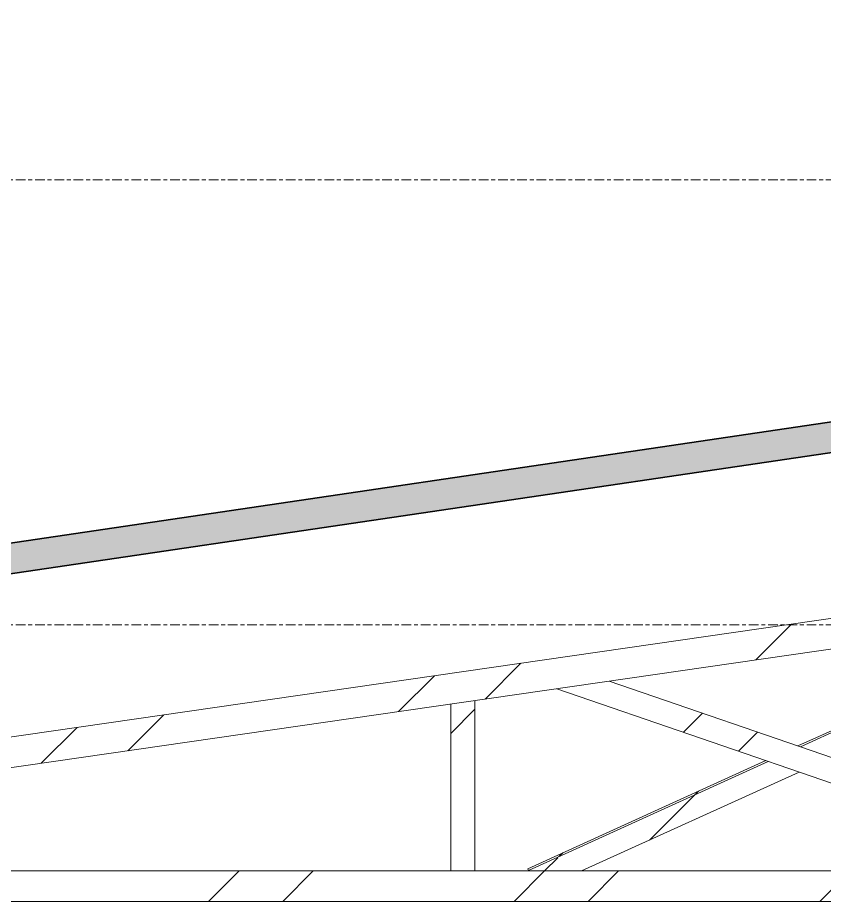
# Model space of a CAD drawing. Header units: centimetres. Extents: x -13467 to 3766, y -437 to 1921.
# Drawn here: x -13068.6 to -12935.9, y 470 to 615.5 of the extents above; entities that cross this region are included whole.
import ezdxf

# ---------------------------------------------------------------- set-up
doc = ezdxf.new("R2010")
doc.units = ezdxf.units.CM
doc.linetypes.add('Centre', pattern=[3.175, 0.635, -0.475, 1.59, -0.475])
for name, color, linetype, lineweight in [('A-FLOR-LEVL', 7, 'Continuous', 9), ('A-ROOF', 7, 'Continuous', 9), ('A-ROOF-PATT', 7, 'Continuous', 35), ('S-BEAM', 7, 'Continuous', 9)]:
    doc.layers.add(name, color=color, linetype=linetype, lineweight=lineweight)
pattern_1 = [(45, (-5050.647, 712), (-25.14472, 25.14472), []), (45, (-5050.647, 750.1), (-25.14472, 25.14472), [])]

# ---------------------------------------------------------------- blocks, each defined once
blk = doc.blocks.new('RVR_CERCHA_C01 - RVR_CERCHA_C01-1649010-Sección 1-1')
at = {"layer": 'S-BEAM', "true_color": 0xc0c0c0}
h = blk.add_hatch(dxfattribs=at)
h.set_pattern_fill('FP_6', color=9, style=0, pattern_type=2)
h.set_pattern_definition(pattern_1)
h.paths.add_polyline_path([(-13112.09, 485.9), (-12516.64, 572.08), (-12517.35, 577.03), (-13112.09, 490.95), (-13112.09, 488.69)])
h = blk.add_hatch(dxfattribs=at)
h.set_pattern_fill('FP_6', color=9, style=0, pattern_type=2)
h.set_pattern_definition(pattern_1)
h.paths.add_polyline_path([(-12975.83, 475.01), (-12940.02, 491.3), (-12945.11, 493.05), (-12984.51, 475.01), (-12980.73, 475.01)])
h.paths.add_polyline_path([(-12934.73, 493.7), (-12877.08, 519.91), (-12890.2, 518.02), (-12939.81, 495.46)])
h = blk.add_hatch(dxfattribs=at)
h.set_pattern_fill('FP_6', color=9, style=0, pattern_type=2)
h.set_pattern_definition(pattern_1)
h.paths.add_polyline_path([(-12984.55, 475.11), (-12945.11, 493.05), (-12945.52, 493.19), (-12984.68, 475.39)])
h.paths.add_polyline_path([(-12939.81, 495.46), (-12890.2, 518.02), (-12891.26, 517.86), (-12940.22, 495.6)])
h = blk.add_hatch(dxfattribs=at)
h.set_pattern_fill('FP_6', color=9, style=0, pattern_type=2)
h.set_pattern_definition(pattern_1)
h.paths.add_polyline_path([(-12892.73, 475.01), (-12880.44, 475.01), (-12971.26, 506.28), (-12979.91, 505.03), (-12932.45, 488.69)])
h = blk.add_hatch(dxfattribs=at)
h.set_pattern_fill('FP_6', color=9, style=0, pattern_type=2)
h.set_pattern_definition(pattern_1)
h.paths.add_polyline_path([(-12997.37, 475.01), (-12993.37, 475.01), (-12993.37, 503.08), (-12997.37, 502.5), (-12997.37, 485.03)])
h = blk.add_hatch(dxfattribs=at)
h.set_pattern_fill('FP_6', color=9, style=0, pattern_type=2)
h.set_pattern_definition(pattern_1)
h.paths.add_polyline_path([(-13101.18, 470.01), (-12517.31, 470.01), (-12517.31, 475.01), (-13112.09, 475.01), (-13112.09, 470.01)])
at = {"layer": 'S-BEAM'}
for p, q in [((-12517.35, 577.03), (-13112.09, 490.95)), ((-12516.64, 572.08), (-13112.09, 485.9)), ((-12940.22, 495.6), (-12891.26, 517.86)), ((-12939.81, 495.46), (-12890.2, 518.02)), ((-12892.73, 475.01), (-12979.91, 505.03)), ((-12971.26, 506.28), (-12880.44, 475.01)), ((-12997.37, 502.5), (-12997.37, 475.01)), ((-12993.37, 475.01), (-12993.37, 503.08)), ((-12984.68, 475.39), (-12945.52, 493.19)), ((-12984.55, 475.11), (-12945.11, 493.05)), ((-12975.83, 475.01), (-12940.02, 491.3)), ((-13112.09, 475.01), (-12517.31, 475.01)), ((-12984.55, 475.11), (-12984.68, 475.39)), ((-12517.31, 470.01), (-13112.09, 470.01))]:
    blk.add_line(p, q, dxfattribs=at)
blk = doc.blocks.new('PQ_RVR_EST-01_ZZ_ZZ_MO_T_A_rvt-1-Sección 1-1')
at = {"layer": 'S-BEAM', "lineweight": 9}
blk.add_blockref('RVR_CERCHA_C01 - RVR_CERCHA_C01-1649010-Sección 1-1', (0, 0), dxfattribs=at)

msp = doc.modelspace()

# ---------------------------------------------------------------- hatches: boundary and pattern name
at = {"layer": 'A-ROOF-PATT', "lineweight": 9, "true_color": 0x9a9a9a}
msp.add_hatch(color=253, dxfattribs=at).paths.add_polyline_path([(-13123.344, 516.064), (-12483.997, 610.476), (-12483.997, 615.53), (-13123.344, 521.118), (-13123.344, 516.612)])

# ---------------------------------------------------------------- linework, layer by layer
at = {"layer": 'A-FLOR-LEVL', "color": 253, "linetype": 'Centre', "true_color": 0xaaaaaa}
for p, q in [((-13466.939, 588.801), (-6213.529, 588.801)), ((-13466.939, 515.53), (-6213.529, 515.53))]:
    msp.add_line(p, q, dxfattribs=at)
at = {"layer": 'A-ROOF', "lineweight": 35}
for p, q in [((-12483.997, 615.53), (-13123.344, 521.118)), ((-13123.344, 516.064), (-12483.997, 610.476))]:
    msp.add_line(p, q, dxfattribs=at)

# ---------------------------------------------------------------- block references
at = {"lineweight": 5}
msp.add_blockref('PQ_RVR_EST-01_ZZ_ZZ_MO_T_A_rvt-1-Sección 1-1', (0, 0), dxfattribs=at)

doc.saveas('drawing.dxf')
